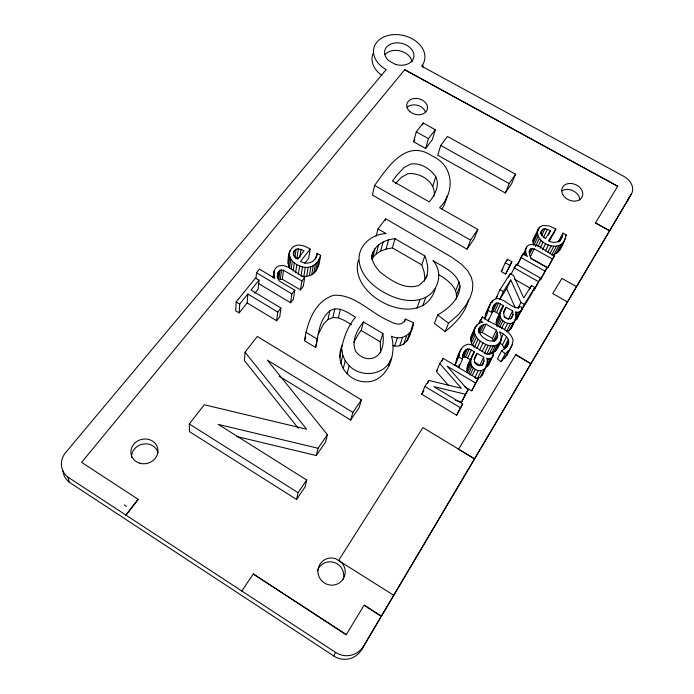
<?xml version="1.0" encoding="UTF-8"?>
<svg xmlns="http://www.w3.org/2000/svg" width="694" height="694" viewBox="0 0 694 694"><rect width="100%" height="100%" fill="white"/><g stroke="black" fill="none" stroke-linecap="round" stroke-linejoin="round"><path stroke-width="1.04" d="M518.557 308.205L519.502 306.332L522.157 307.511C522.33 311.103 518.618 313.523 515.416 311.814C520.205 333.649 489.322 321.001 503.558 305.698L498.544 303.104L496.774 303L493.972 305.082L492.219 308.847M503.011 306.575L496.609 319.899L496.089 324.228L500.131 315.848M490.016 354.113L490.91 352.326L493.625 353.55C493.764 357.263 489.973 359.934 486.581 358.139C490.25 365.252 482.538 374.196 475.269 369.321C468.467 365.781 470.445 356.716 474.427 351.763L469.283 349.065L467.444 348.969L464.52 351.181L462.49 355.684M506.568 347.191C512.241 340.771 505.484 334.144 499.316 331.853C504.755 338.221 497.971 350.834 491.413 353.688M471.131 364.558L467.357 372.531C465.301 365.261 471.825 359.171 473.837 352.691M289.259 254.698L290.777 259.053L289.537 268.188C286.917 261.291 287.533 250.343 294.438 246.023C299.756 243.663 305.62 246.231 310.183 249.103L308.683 258.298L304.848 263.191M434.002 196.237C436.673 182.375 420.226 172.112 407.933 173.734L401.436 177.274L395.398 183.676M288.027 263.876L289.329 252.599M445.166 331.585L448.558 323.204L458.24 314.807L466.125 304.9L470.202 297.483L472.423 290.448L472.831 283.768L471.434 277.453L467.661 270.695L461.579 264.362L451.933 257.344L385.647 218.749L378.004 228.907L386.124 233.592C373.424 234.017 361.08 242.891 359.154 255.895C357.731 271.632 370.119 284.401 382.784 291.732C395.459 299.166 411.828 304.154 425.786 297.249C438.972 290.413 443.319 271.927 432.978 260.649C443.31 267.008 457.641 272.733 460.001 286.093C459.688 299.305 448.194 308.787 437.662 314.989L434.427 323.456L445.166 331.585C455.42 323.395 465.136 313.115 468.476 300.077M456.296 298.967C458.266 287.437 447.092 279.517 438.339 274.477M254.88 293.241L258.142 289.155L258.983 280.159L255.47 278.06L236.186 301.925L235.656 310.756L239.152 312.881L247.142 302.905L247.827 294.022L277.774 312.057L276.663 320.741L247.142 302.905M239.152 312.881L239.742 304.067L247.827 294.022M516.961 265.316L522.912 253.926L527.44 256.494C525.089 253.032 524.647 247.697 528.516 245.112C538.214 241.712 546.013 252.972 554.549 255.566L547.878 267.771L530.65 258.133M496.201 349.993L497.381 345.942M279.179 376.2L350.644 420.052L359.102 407.63L361.444 399.891L257.292 336.477L245.06 352.214L244.392 360.559L298.299 428.25M255.956 278.806L256.485 272.768L259.435 269.125L274.963 278.389C272.716 274.277 273.627 268.699 277.869 266.27C288.027 262.514 295.991 274.338 304.735 277.305L303.287 286.266L300.493 289.892L282.319 279.3L278.901 279.24L280.012 270.183L283.482 270.244L301.899 280.957L300.493 289.892M339.921 357.427C342.107 342.949 345.759 328.791 355.493 317.201C347.989 312.803 338.629 305.325 329.789 310.921C318.945 319.787 318.355 334.829 315.631 347.486L304.51 340.763C307.242 322.745 314.556 301.057 333.823 295.254C354.695 294.056 370.405 312.942 388.388 320.559L393.741 323.196L398.165 324.219L401.653 323.63L404.186 321.435L405.426 319.093L413.477 322.71C413.242 333.875 401.609 341.448 391.459 336.2C397.428 355.831 386.072 385.612 361.617 381.483C344.935 378.672 334.838 360.013 342.411 344.736M497.494 337.032L497.702 335.002L496.47 330.197L486.069 324.133C469.725 326.657 485.011 344.25 494.9 340.633L497.494 337.032L496.149 339.765M488.437 318.971L488.22 321.062L492.15 312.647L492.593 308.422L493.972 305.082M273.141 277.921L273.714 272.898M273.427 277.539L274.234 270.487M273.722 277.539L273.957 275.535M435.285 288.782C422.585 332.547 347.46 297.448 358.39 260.077M490.91 352.326L489.73 353.879C481.801 353.905 476.318 345.048 468.363 344.198C459.289 345.699 457.598 357.705 455.091 364.983L458.864 367.213L462.499 359.188L463.028 354.721L464.52 351.181M277.236 277.166L277.713 273.15L280.012 270.183M458.864 367.213L459.176 364.558M277.843 278.346L278.693 271.311M280.428 278.884L281.564 269.827M282.319 279.3L283.482 270.244M277.713 273.15L277.843 277.886L278.962 280.775L294.733 290.187L293.415 299.053L290.569 302.74L258.437 283.482M258.983 280.159L251.037 290.031L280.914 307.997L279.769 316.724L276.663 320.741M288.739 259.808L289.008 257.76M289.424 254.689L289.971 250.603M288.522 266.045L289.754 256.893M291.168 269.168L292.295 261.065L290.777 259.053M293.545 255.939L294.256 250.829L296.086 249.302L298.342 248.773L304.146 250.708L297.327 259.33L293.397 254.993L293.232 252.885L294.256 250.829M294.924 257.491L296.086 249.302M293.146 271.007L294.299 262.922L292.295 261.065M295.523 258.333L297.006 257.986L298.342 248.773M290.569 302.74L291.853 293.9L294.733 290.187M426.038 278.121C429.083 270.946 427.66 262.913 424.789 255.921L394.981 238.71C384.285 239.56 372.418 246.162 371.585 257.96M295.618 272.69L296.798 264.622L294.299 262.922M424.433 281.157L424.849 278.32L424.112 271.944L421.822 264.908L424.789 255.921M446.953 196.176L446.546 198.944L443.995 205.606L441.896 209.05M299.808 257.422L301.023 249.241M298.403 274.095L299.626 266.036L296.798 264.622M301.049 276.012L302.454 266.956L299.626 266.036M301.985 276.143L303.851 276.42L305.299 267.372C312.742 268.162 318.945 262.28 320.637 255.357L317.193 253.336L315.631 258.966M303.851 276.42L306.661 276.333L308.145 267.285M517.854 315.935L516.883 319.084L514.67 320.637L518.939 312.257M306.661 276.333L309.333 275.761L310.851 266.722M309.333 275.761L311.719 274.737L313.263 265.689M316.49 257.396L317.193 253.336M311.719 274.737L313.809 273.262L315.388 264.206M533.608 244.618L532.923 241.295L533.244 239.43L538.405 228.612L539.602 227.164L542.76 225.472L549.284 225.949L555.877 229.055L549.128 241.599M62.963 470.966A20.204 17.931 -20.8 0 0 69.305 482.269L333.805 656.012A20.768 20.074 74.4 0 0 361.643 649.619L631.436 193.982A15.754 11.867 25.4 0 0 623.715 176.311L421.605 66.138A26.051 19.189 13.5 0 0 411.976 38.682A26.051 19.189 13.5 0 0 376.946 42.091A26.051 19.189 13.5 0 0 386.202 69.582L66.797 451.187A20.421 18.096 -20.4 0 0 67.865 477.082L335.532 652.377A21.002 20.308 72.8 0 0 363.708 645.923L381.327 616.151L364.159 605.081L346.219 634.758L253.267 573.99L346.306 634.585M313.809 273.262L315.623 271.328L317.219 262.254M315.623 271.328L317.444 268.344L319.067 259.252M320.637 255.357L319.006 264.483L317.444 268.344M555.877 229.055L548.59 240.627C554.853 244.973 563.233 240.775 562.851 233.063L566.269 234.971C563.641 242.553 561.012 253.57 551.808 255.036M315.631 347.486L317.297 339.097L306.019 332.305M473.733 346.757L471.399 343.157L470.567 338.715C474.054 333.103 474.184 322.537 482.963 322.32L480.109 320.654L482.512 316.906C491.56 325.018 508.945 327.074 513.092 339.921C512.189 348.188 506.117 355.502 501.094 361.695L497.425 358.928L501.562 350.869L505.024 348.379L507.496 345.386M470.567 338.715L474.739 328.323M388.874 366.042L389.967 360.802M489.339 306.08L485.462 314.556L484.542 318.919C489.53 312.864 487.648 299.513 497.581 298.489C505.301 299.357 510.697 307.763 518.392 307.798L519.502 306.332M318.277 334.291L323.586 323.942L327.976 319.561L329.789 310.921M327.976 319.561L332.912 317.531L334.786 308.882M455.091 364.983L458.682 356.933L459.706 352.266M245.06 352.214L306.635 429.23L204.244 404.749L189.315 423.965L189.436 431.625L296.546 499.463L298.064 492.688L306.713 480.022L218.22 424.372L318.043 448.263L327.394 434.696L267.346 360.091L352.873 412.436L350.644 420.052M392.726 345.482C401.071 348.397 409.243 341.387 410.102 333.137M351.572 324.697L344.493 320.472L338.412 317.835L340.364 309.194M374.63 185.445L372.392 195.031L467.045 249.181L474.262 238.58L477.845 229.471L439.58 207.749C455.359 192.073 453.876 165.528 432.232 156.046C406.346 138.314 388.076 166.751 374.63 185.445L470.558 240.141L467.045 249.181M372.99 252.122C369.893 259.747 375.315 266.895 380.225 272.23C391 280.385 404.758 290.335 418.907 285.355L424.607 280.211L427.044 275.18M306.713 480.022L305.082 486.936L296.546 499.463M404.715 69.721L617.677 186.27L404.715 69.721L81.614 462.369L138.167 499.324L125.918 515.174L138.167 499.324M236.749 436.509L316.273 455.533L318.043 448.263M340.771 363.543L342.801 355.337L341.925 349.169M376.183 236.107L378.004 228.907M343.148 368.991L345.213 360.845L342.801 355.337M327.394 434.696L325.503 442.095L316.273 455.533M371.724 259.374L372.756 257.552L375.081 248.443M372.756 257.552L376.217 253.926L378.586 244.8M385.109 220.813L385.647 218.749M347.043 373.771L349.177 365.677L345.213 360.845M376.217 253.926L380.65 251.115L383.079 241.963M353.819 342.394L358.347 334.161L361.192 330.439L363.465 321.947L382.862 333.493C384.329 342.827 382.541 356.421 371.368 358.503C365.001 359.553 359.258 356.178 355.58 351.155C351.251 340.797 356.968 329.988 363.465 321.947M413.607 141.732L416.27 131.851L423.167 122.977L435.294 129.709L432.414 139.572L425.648 148.464L413.607 141.732L414.847 140.127M380.65 251.115L386.055 249.094L388.545 239.942M422.62 124.963L423.167 122.977M386.055 249.094L392.414 247.871L394.981 238.71M508.511 351.216L506.741 355.415L504.208 358.815M425.648 148.464L428.467 138.644L435.294 129.709M380.616 352.83L380.321 341.847L382.862 333.493M440.716 145.462L437.741 155.222L505.319 192.984L511.66 183.684L515.564 174.237L447.483 136.466L440.716 145.462L509.179 183.589L505.319 192.984M304.51 340.763L305.724 336.85M512.979 314.46L512.137 317.184C510.255 319.899 506.117 318.997 504.451 316.499C502.855 313.376 504.286 309.845 506.204 307.225L512.623 310.938L512.979 314.46L510.645 319.119M432.796 186.252L435.771 176.701C430.384 168.651 420.512 162.578 410.579 164.053L404.012 167.601L397.237 174.758L392.457 180.995L429.326 201.919C434.817 194.953 440.074 185.498 435.771 176.701M482.235 365.608L484.022 360.958L483.718 357.237L477.134 353.367L474.149 359.11M394.686 345.968L397.436 337.657M404.481 321.912L405.426 319.093M399.683 345.838L402.494 337.544M403.761 344.163L406.623 335.853M416.999 308.162L419.983 299.539M541.511 230.634L540.843 232.568L541.268 234.546L545.432 238.649L550.55 230.555L544.981 228.716L542.986 229.202L540.21 233.34M406.936 340.936L409.833 332.599M411.195 329.26L413.477 322.71M409.425 336.148L412.357 327.768M422.733 305.881L425.786 297.249M554.549 255.566L552.433 258.983L534.172 248.868L530.988 248.79C527.787 251.323 529.678 255.904 531.413 258.749L547.072 267.632L540.426 279.812L547.072 267.632M455.663 290.743L459.107 282.024M456.531 294.776L460.001 286.093M471.703 390.843L475.564 383.062L447.092 366.146L468.008 390.037L465.405 394.235L433.811 386.619L462.655 403.899L456.609 415.238L421.726 394.253L424.91 386.445L428.805 380.459L461.38 388.293L439.77 363.578L443.145 358.373L478.036 379.071L471.703 390.843L464.459 386.532M427.591 383.409L428.805 380.459M448.48 385.439L436.422 371.585L439.77 363.578M442.017 361.062L443.145 358.373M510.611 323.491L506.412 331.784C512.363 330.309 512.779 322.918 515.911 318.685M475.468 378.421C478.808 378.855 482.035 376.495 483.007 373.337M456.114 360.368L461.519 348.44M475.728 326.293L470.992 336.625M473.256 333.068L474.514 330.292M476.179 326.596L477.021 324.74M462.603 356.889L465.856 349.672M501.259 271.571L505.249 262.757L507.496 259.296L511.877 261.785L505.588 274.052L501.259 271.571L502.933 268.994M506.611 261.256L507.496 259.296M470.706 340.893L474.453 332.634L474.306 330.439M478.843 323.439L480.109 320.654M462.195 357.783L463.757 357.089L467.444 348.969M480.812 320.637L482.512 316.906M471.399 343.157L475.164 334.916L474.453 332.634M463.757 357.089L465.57 357.184L469.283 349.065M478.669 329.563L479.511 327.715M485.462 314.556L491.031 302.463M478.504 331.012L480.621 326.397M492.063 302.645L492.94 300.754M472.614 345.378L476.396 337.163L475.164 334.916M505.588 274.052L511.877 261.785M478.678 332.747L482.087 325.356M474.427 351.763L470.636 359.848L467.626 358.069L471.365 349.967M559.381 250.352L565.332 238.632M483.9 324.601L480.048 332.92L482.191 332.452L492.445 338.455L493.321 340.954L497.364 332.721M519.98 312.847L530.398 296.008L534.814 287.429L531.474 285.52L523.71 297.986L513.551 275.587L510.237 273.688L500.01 289.632L496.028 298.238L497.156 296.477M490.224 358.581L486.225 366.579L487.535 366.016L489.287 363.292M474.297 347.451L478.105 339.253L476.396 337.163M491.734 311.207L495.247 303.66M482.191 332.452L486.069 324.133M508.424 277.565L510.237 273.688M496.774 303L492.801 311.502L494.553 311.597L499.498 314.156L496.609 319.899M467.01 368.297L470.766 360.29M510.836 274.59L516.267 264.293L540.565 278.138L533.938 290.283L540.565 278.138M499.775 299.192L503.358 291.558L510.775 279.942L520.925 302.454L524.3 304.397L516.883 319.084M476.865 348.449L480.283 341.188L478.105 339.253M514.887 267.216L515.807 265.264M494.553 311.597L498.544 303.104M466.949 370.501L470.706 362.52M499.888 299.253L506.681 288.617L510.775 279.942M519.147 261.907L522.912 253.926M476.266 354.643L474.8 357.757L474.436 360.689L475.173 363.17C476.847 365.842 481.194 366.684 483.102 363.838M523.215 254.403L526.625 247.012M474.158 359.639L477.134 353.367M496.557 312.456L500.574 303.972M523.892 254.88L525.575 251.332M333.805 656.012L335.532 652.377M479.485 350.21L482.929 342.957L480.283 341.188M468.667 373.441L472.024 366.38M525.297 255.574L526.139 253.804M533.244 239.43L535.274 236.212M538.405 228.612C532.931 241.486 556.406 252.972 564.031 241.451M532.923 241.295L539.602 227.164M470.029 375.012L473.403 367.967M529.071 251.627L529.93 249.849M533.122 243.256L537.434 234.26M499.498 314.156L503.558 305.698M529.279 252.347L530.988 248.79M496.115 322.137L500.157 313.74M482.191 351.615L485.679 344.38C490.38 346.662 497.294 346.887 500.305 341.847M529.357 254.689L532.359 248.461M533.851 245.303L538.171 236.324M540.808 233.713L542.986 229.202M472.284 375.48L475.269 369.321M496.514 326.145L500.565 317.791M467.556 365.929L470.055 360.767M503.566 312.179L505.388 308.431M530.294 256.867L534.172 248.868M535.482 246.431L539.394 238.363M503.471 312.855L506.204 307.225M484.802 352.569L488.316 345.352M541.476 235.934L544.981 228.716M497.85 326.926L501.467 319.509M492.445 338.455L496.47 330.197M455.42 400.412L461.657 401.913L465.405 394.235M483.718 357.237L479.797 365.261L474.236 361.973M537.989 246.517L541.051 240.254M468.008 390.037L461.657 401.913M474.887 377.545L478.331 370.518M543.523 237.279L547.505 229.167M456.609 415.238L462.655 403.899M499.645 327.499L502.82 321.027M484.36 353.48L486.85 353.992L490.84 345.872M481.836 365.4L484.022 360.958M540.045 248.261L543.124 242.006M494.553 341.387L497.702 335.002M501.441 328.791L504.642 322.32M391.572 357.922C385.638 375.48 361.401 378.412 349.177 365.677M493.252 345.942L489.235 354.061L486.85 353.992M548.321 235.058L550.55 230.555M477.507 378.412L481.419 370.509M486.798 362.181L488.567 358.625M542.526 249.849L545.631 243.611M508.442 319.344L512.623 310.938M491.864 352.786L495.455 345.577M480.222 377.284L484.169 369.373M485.982 365.938L487.309 363.283M504.391 329.936L507.618 323.473M482.226 375.116L486.988 365.4M493.304 352.89L497.372 344.762M500.521 339.635L503.271 334.161M492.28 356.23L493.625 353.55M487.535 366.016L491.56 358.009M545.276 251.185L548.407 244.956M494.9 351.65L498.986 343.521M488.533 364.923L493.33 355.267M497.26 347.573L501.363 339.409M518.08 308.101L520.925 302.454M515.92 315.085L517.334 312.283M547.965 252.052L551.123 245.832M529.531 289.337L531.474 285.52M509.023 330.734L513.248 322.432M508.763 340.78L504.555 348.917L502.43 344.831L506.603 336.651M510.931 328.704L515.182 320.376M515.937 320.108L520.222 311.719M550.142 253.336L553.777 246.231M558.245 242.024L562.851 233.063M552.259 254.151L556.371 246.153M504.226 347.503L508.424 339.349M559.442 241.816L562.209 236.446M505.917 347.677L508.719 342.263M554.176 254.507L558.774 245.633M547.878 267.771L552.433 258.983M556.232 253.553L560.856 244.67M565.341 236.767L566.269 234.971M557.967 252.174L562.608 243.282M501.094 361.695L505.284 353.662L508.433 350.765M506.741 355.415L512.311 344.736M530.884 363.691L515.755 354.669L530.884 363.691L381.232 616.315L364.975 605.845M595.495 222.93L609.618 230.764L595.495 222.93L617.677 186.27M361.643 649.619L363.708 645.923M315.978 256.945C313.705 263.416 305.907 264.64 300.476 261.43L310.183 249.103M530.953 363.561L609.696 230.634M609.618 230.764L631.436 193.982M515.755 354.669L458.543 449.2L474.523 458.838L422.95 427.547L338.767 560.205L341.517 562.452A13.75 13.481 40.2 0 1 336.946 584.166A13.75 13.481 40.2 0 1 317.965 572.029A13.75 13.481 40.2 0 1 335.558 558.644L393.698 595.27M475.564 383.062L478.036 379.071M524.3 304.397L534.814 287.429M517.637 264.492L518.73 262.792M421.726 394.253L423.921 390.861M436.422 371.585L437.532 369.867M241.79 591.097L253.267 573.99M352.873 412.436L361.444 399.891M470.558 240.141L477.845 229.471M509.179 183.589L515.564 174.237M277.774 312.057L280.914 307.997M301.899 280.957L304.735 277.305M457.91 356.569L459.124 355.172M487.136 310.964L488.29 309.654M332.912 317.531L338.412 317.835M302.454 266.956L305.299 267.372M297.006 257.986L298.767 258.289M465.57 357.184L467.626 358.069M482.929 342.957L485.679 344.38M416.27 131.851L428.467 138.644M576.497 286.674L561.923 278.398L552.754 293.545L567.458 301.942M520.708 257.361L544.92 271.111M505.249 262.757L509.639 265.264M514.037 267.771L538.379 281.66M514.54 279.179L530.242 288.166M500.01 289.632L503.358 291.558M392.414 247.871L421.822 264.908M503.913 316.724L507.531 318.824M488.42 310.478L492.15 312.647M458.682 356.933L462.499 359.188M361.192 330.439L380.321 341.847M256.485 272.768L291.853 293.9M424.91 386.445L460.313 407.682M236.186 301.925L239.742 304.067M189.315 423.965L298.064 492.688M124.209 504.885L126.499 506.386M499.151 342.376L502.43 344.831M501.562 350.869L505.284 353.662M437.662 314.989L448.558 323.204M506.681 288.617L515.356 308.015M67.865 477.082L69.305 482.269M131.539 457.337A13.49 12.223 -15.3 0 1 143.042 444.039A13.49 12.223 -15.3 0 1 157.972 452.679M385.005 54.592A14.756 10.922 13.5 0 1 400.759 51.078A14.756 10.922 13.5 0 1 412.071 62.052M317.358 570.997A13.62 13.368 42.3 0 1 334.196 562.452A13.62 13.368 42.3 0 1 343.183 579.377M628.695 197.703A15.615 11.815 25.5 0 1 627.602 200.601M406.996 107.475A10.462 7.981 14.8 0 1 417.189 105.219A10.462 7.981 14.8 0 1 425.387 111.899M381.804 75.299A25.825 19.12 13.5 0 1 372.973 53.802M422.993 65.193A25.825 19.12 13.5 0 1 422.733 67.188M562.071 190.798A10.818 8.337 23.9 0 1 573.47 190.954A10.818 8.337 23.9 0 1 579.759 199.993M395.407 64.351L388.796 60.725A14.878 10.965 13.5 0 1 388.024 45.683A14.878 10.965 13.5 0 1 407.682 45.847A14.878 10.965 13.5 0 1 412.002 60.916A14.878 10.957 13.5 0 1 395.407 64.342M139.442 463.132A13.62 12.319 -14.8 0 0 157.807 448.957A13.62 12.319 -14.8 0 0 136.007 442.052A13.62 12.319 -14.8 0 0 139.442 463.132M563.086 195.031A10.904 8.371 23.9 0 0 581.329 198.172A10.904 8.371 23.9 0 0 572.376 183.624A10.904 8.371 23.9 0 0 563.086 195.031M409.868 111.595A10.54 8.007 14.8 0 0 427.209 109.678A10.54 8.007 14.8 0 0 414.335 98.461A10.54 8.007 14.8 0 0 409.868 111.595"/></g></svg>
